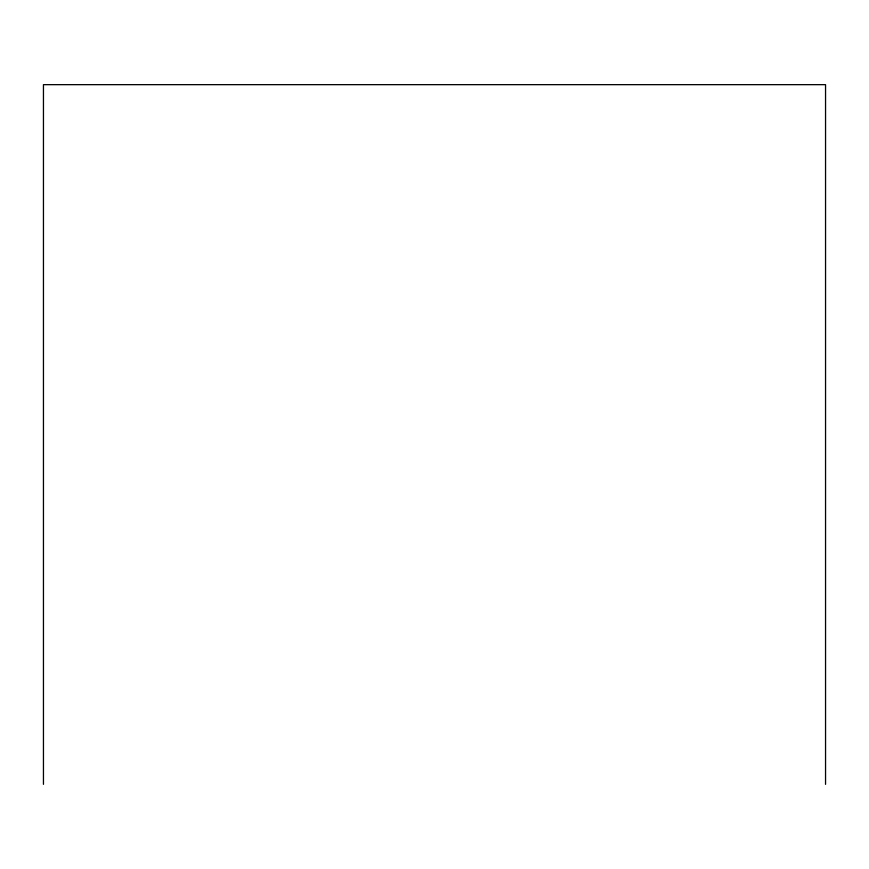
<?xml version="1.0" encoding="UTF-8"?>
<svg xmlns="http://www.w3.org/2000/svg" width="869" height="869" viewBox="0 0 869 869"><rect width="100%" height="100%" fill="white"/><g stroke="black" fill="none" stroke-linecap="round" stroke-linejoin="round"><path stroke-width="1.3" d="M825.55 784.338L825.55 84.662L43.45 84.662L43.45 784.338"/></g></svg>
